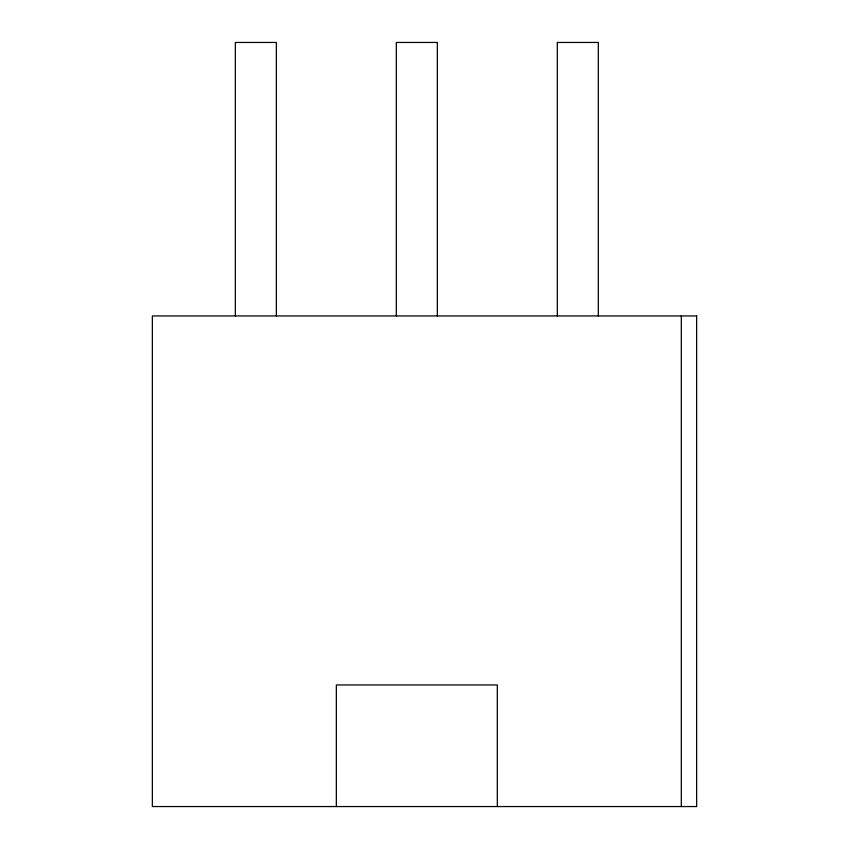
<?xml version="1.0" encoding="UTF-8"?>
<svg xmlns="http://www.w3.org/2000/svg" width="849" height="849" viewBox="0 0 849 849"><rect width="100%" height="100%" fill="white"/><g stroke="black" fill="none" stroke-linecap="round" stroke-linejoin="round"><path stroke-width="1.27" d="M681.312 315.934L681.312 806.55M598.322 315.934L598.322 42.45L557.315 42.45L557.315 315.934M497.323 806.55L497.323 684.952L336.342 684.952L336.342 806.55M437.341 315.934L437.341 42.45L396.324 42.45L396.324 315.934M276.36 315.934L276.36 42.45L235.343 42.45L235.343 315.934M696.636 315.934L152.364 315.934L152.364 806.55L696.636 806.55L696.636 315.934"/></g></svg>
